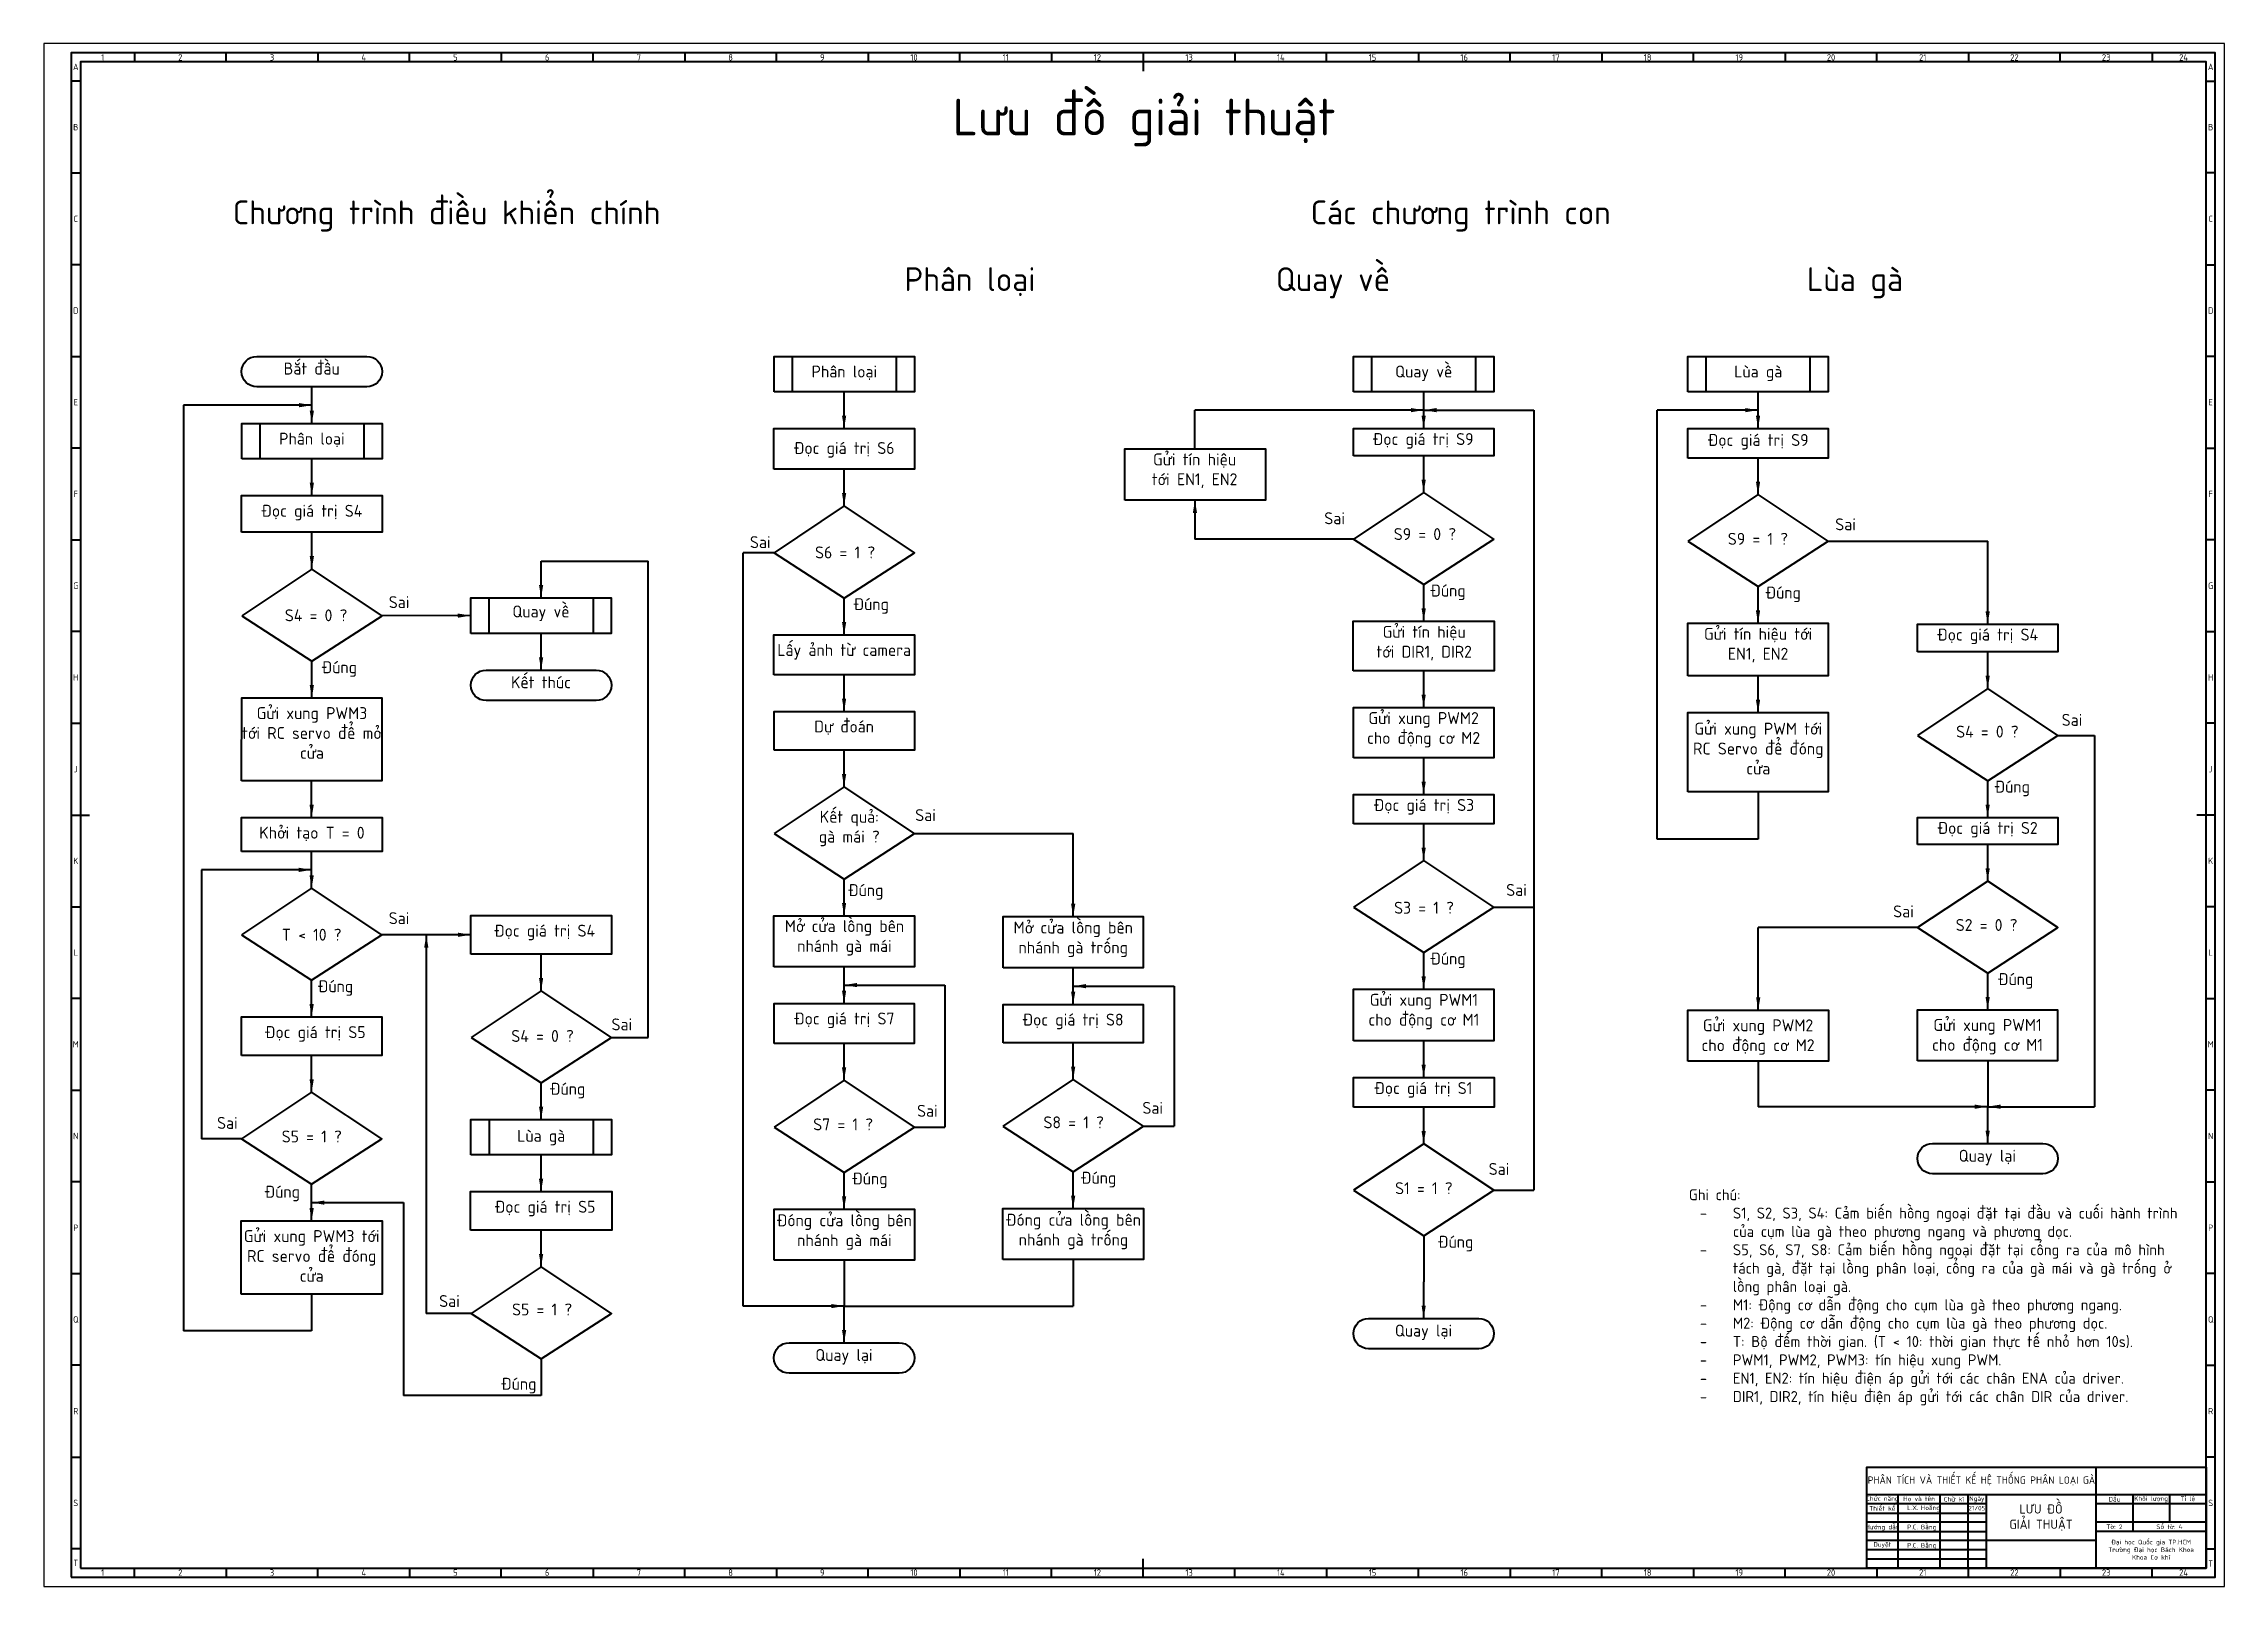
# Model space of a CAD drawing. Header units: millimetres. Extents: x -306 to 5587, y -2981 to 843.
# Drawn here: x 2507 to 3696, y -2981 to -2140 of the extents above; entities that cross this region are included whole.
import ezdxf

# ---------------------------------------------------------------- set-up
doc = ezdxf.new("R2010")
doc.units = ezdxf.units.MM
doc.header["$LTSCALE"] = 0.25
doc.layers.get('0').update_dxf_attribs({"lineweight": 70})
for name, color, linetype, lineweight in [('Frame 0.5', 170, 'Continuous', 50), ('Frame 1', 10, 'Continuous', 100), ('Text', 2, 'Continuous', 35)]:
    doc.layers.add(name, color=color, linetype=linetype, lineweight=lineweight)
doc.styles.add('TCVN', font='')
doc.styles.get('TCVN').set_extended_font_data('TCVN 7284')
doc.dimstyles.new('TCVN', dxfattribs={"dimtxt": 3.5, "dimasz": 3.5, "dimexe": 2, "dimexo": 0, "dimtad": 1, "dimtxsty": 'TCVN', "dimcen": 3.5, "dimclrd": 256, "dimclre": 256, "dimclrt": 256, "dimadec": 0, "dimazin": 0, "dimtfac": 1, "dimtmove": 0, "dimatfit": 3, "dimfxl": 1, "dimtfillclr": 256, "dimlwd": -1, "dimlwe": -1, "dimarcsym": 0})

msp = doc.modelspace()

# ---------------------------------------------------------------- linework, layer by layer
for p, q in [((3134.5, -2361.1), (3134.5, -2340)), ((3386.5, -2573.9), (3386.5, -2340)), ((3221, -2410.3), (3134.5, -2410.3)), ((3479.8, -2411.5), (3566.7, -2411.5)), ((2836.3, -2681.9), (2836.3, -2422.3)), ((2905, -2417.7), (2888.2, -2417.7)), ((3604.9, -2517.3), (3624.9, -2517.3)), ((3624.9, -2517.3), (3624.9, -2719.7)), ((3441.5, -2548.1), (3441.5, -2573.9)), ((2981.5, -2570.8), (3068.1, -2570.8)), ((3441.5, -2573.9), (3386.5, -2573.9)), ((3297.5, -2611), (3319.2, -2611)), ((3528.4, -2622.1), (3441.6, -2622.1)), ((2816.3, -2681.9), (2836.3, -2681.9)), ((3441.6, -2694.9), (3441.6, -2719.7)), ((3566.7, -2694.7), (3566.7, -2719.7)), ((2981.5, -2730.8), (2998.2, -2730.8)), ((3106.4, -2730.4), (3123.1, -2730.4)), ((2614.7, -2737.3), (2592.9, -2737.3)), ((3297.5, -2765.3), (3319.2, -2765.3)), ((3259.2, -2790.1), (3259.2, -2815.1)), ((2943.2, -2803.4), (2943.2, -2828.4)), ((3068.1, -2803), (3068.1, -2828.4)), ((2652.9, -2821.9), (2652.9, -2841.9)), ((2943.2, -2828.4), (3068.1, -2828.4)), ((2739.8, -2832.5), (2715.4, -2832.5)), ((2652.9, -2841.9), (2583, -2841.9)), ((2778, -2857.2), (2778, -2877.2)), ((2778, -2877.2), (2702.9, -2877.2))]:
    msp.add_line(p, q)
for points in [[(2623, -2327.3, -1), (2623, -2310.7), (2683, -2310.7, -1), (2683, -2327.3)], [(2748, -2498.3, -1), (2748, -2481.7), (2808, -2481.7, -1), (2808, -2498.3)], [(3536.7, -2756.3, -1), (3536.7, -2739.7), (3596.7, -2739.7, -1), (3596.7, -2756.3)], [(3229.2, -2851.7, -1), (3229.2, -2835.1), (3289.2, -2835.1, -1), (3289.2, -2851.7)], [(2913.2, -2865, -1), (2913.2, -2848.4), (2973.2, -2848.4, -1), (2973.2, -2865)]]:
    msp.add_lwpolyline(points, format="xyb", close=True)
for points in [[(2905, -2330), (2905, -2310.7), (2981.5, -2310.7), (2981.5, -2330)], [(2915, -2310.7), (2971.5, -2310.7), (2971.5, -2330), (2915, -2330)], [(3221, -2330), (3221, -2310.7), (3297.5, -2310.7), (3297.5, -2330)], [(3231, -2310.7), (3287.5, -2310.7), (3287.5, -2330), (3231, -2330)], [(3403.3, -2330), (3403.3, -2310.7), (3479.8, -2310.7), (3479.8, -2330)], [(3413.3, -2310.7), (3469.8, -2310.7), (3469.8, -2330), (3413.3, -2330)], [(2614.8, -2366.6), (2614.8, -2347.3), (2691.3, -2347.3), (2691.3, -2366.6)], [(2624.8, -2347.3), (2681.3, -2347.3), (2681.3, -2366.6), (2624.8, -2366.6)], [(2904.9, -2372.2), (2904.9, -2350), (2981.6, -2350), (2981.6, -2372.2)], [(3220.9, -2364.9), (3220.9, -2350), (3297.5, -2350), (3297.5, -2364.9)], [(3403.3, -2366.1), (3403.3, -2350), (3479.8, -2350), (3479.8, -2366.1)], [(3096.2, -2389.1), (3096.2, -2361.1), (3172.9, -2361.1), (3172.9, -2389.1)], [(2614.7, -2406.6), (2614.7, -2386.6), (2691.4, -2386.6), (2691.4, -2406.6)], [(3221, -2410.3), (3259.2, -2435.1), (3297.5, -2410.3), (3259.2, -2384.9)], [(3403.3, -2411.5), (3441.5, -2436.2), (3479.8, -2411.5), (3441.5, -2386)], [(2905, -2417.7), (2943.2, -2442.5), (2981.5, -2417.7), (2943.2, -2392.2)], [(2614.8, -2452.1), (2653, -2476.9), (2691.3, -2452.1), (2653, -2426.6)], [(2739.6, -2461.7), (2739.6, -2442.3), (2816.2, -2442.3), (2816.2, -2461.7)], [(2749.7, -2442.3), (2806.3, -2442.4), (2806.3, -2461.7), (2749.7, -2461.7)], [(3220.8, -2482.1), (3220.8, -2455.1), (3297.7, -2455.1), (3297.7, -2482.1)], [(3403.3, -2484.9), (3403.3, -2456.2), (3479.8, -2456.2), (3479.8, -2484.9)], [(3528.5, -2471.8), (3528.5, -2456.6), (3604.9, -2456.6), (3604.9, -2471.8)], [(2904.9, -2484.2), (2904.9, -2462.5), (2981.5, -2462.5), (2981.5, -2484.2)], [(2614.7, -2542.1), (2614.8, -2496.9), (2691.2, -2496.9), (2691.1, -2542.1)], [(3528.4, -2517.3), (3566.7, -2542), (3604.9, -2517.3), (3566.7, -2491.8)], [(2905, -2525.4), (2905, -2504.2), (2981.5, -2504.2), (2981.5, -2525.4)], [(3220.9, -2529.5), (3220.9, -2502.1), (3297.5, -2502.1), (3297.5, -2529.5)], [(3403.3, -2548.1), (3403.3, -2504.9), (3479.8, -2504.9), (3479.8, -2548.1)], [(2905, -2570.8), (2943.2, -2595.6), (2981.5, -2570.8), (2943.2, -2545.4)], [(3221, -2565.5), (3221, -2549.5), (3297.4, -2549.5), (3297.4, -2565.5)], [(2614.6, -2580.6), (2614.6, -2562.1), (2691.3, -2562.1), (2691.3, -2580.6)], [(3528.4, -2576.7), (3528.4, -2562), (3604.9, -2562), (3604.9, -2576.7)], [(3221, -2611), (3259.2, -2635.7), (3297.5, -2611), (3259.2, -2585.5)], [(2614.7, -2626), (2652.9, -2650.8), (2691.2, -2626), (2652.9, -2600.6)], [(3528.4, -2622.1), (3566.7, -2646.9), (3604.9, -2622.1), (3566.7, -2596.7)], [(2739.7, -2636.5), (2739.7, -2615.5), (2816.4, -2615.5), (2816.4, -2636.5)], [(2904.9, -2643.4), (2904.9, -2615.6), (2981.6, -2615.6), (2981.6, -2643.4)], [(3029.9, -2644), (3029.9, -2616.1), (3106.3, -2616.1), (3106.3, -2644)], [(2739.8, -2681.9), (2778, -2706.7), (2816.3, -2681.9), (2778, -2656.5)], [(3220.9, -2683.8), (3220.9, -2655.7), (3297.5, -2655.7), (3297.5, -2683.8)], [(2614.7, -2691.8), (2614.7, -2670.8), (2691.1, -2670.8), (2691.1, -2691.8)], [(2905, -2685.3), (2905, -2663.4), (2981.4, -2663.4), (2981.4, -2685.3)], [(3029.9, -2684.9), (3029.9, -2664), (3106.3, -2664), (3106.3, -2684.9)], [(3403.3, -2694.9), (3403.3, -2667.1), (3479.9, -2667.1), (3479.9, -2694.9)], [(3528.5, -2694.7), (3528.5, -2666.9), (3604.8, -2666.9), (3604.8, -2694.7)], [(2905, -2730.8), (2943.2, -2755.6), (2981.5, -2730.8), (2943.2, -2705.3)], [(3029.8, -2730.4), (3068.1, -2755.2), (3106.4, -2730.4), (3068.1, -2704.9)], [(3220.9, -2719.9), (3220.9, -2703.8), (3297.6, -2703.8), (3297.6, -2719.9)], [(2614.7, -2737.3), (2652.9, -2762), (2691.2, -2737.3), (2652.9, -2711.8)], [(2739.7, -2746), (2739.7, -2726.7), (2816.3, -2726.7), (2816.3, -2746)], [(2749.8, -2726.7), (2806.4, -2726.7), (2806.4, -2746), (2749.8, -2746)], [(3221, -2765.3), (3259.2, -2790.1), (3297.5, -2765.3), (3259.2, -2739.9)], [(2739.5, -2787), (2739.5, -2766), (2816.6, -2766), (2816.6, -2787)], [(2614.5, -2821.9), (2614.5, -2782), (2691.3, -2782), (2691.3, -2821.9)], [(2905, -2803.4), (2905, -2775.6), (2981.5, -2775.6), (2981.5, -2803.4)], [(3029.8, -2803), (3029.8, -2775.2), (3106.4, -2775.2), (3106.4, -2803)], [(2739.8, -2832.5), (2778, -2857.2), (2816.3, -2832.5), (2778, -2807)]]:
    msp.add_lwpolyline(points, close=True)
at = {"layer": 'Defpoints'}
msp.add_lwpolyline([(2506.8, -2981.2), (3695.8, -2981.2), (3695.8, -2140.2), (2506.8, -2140.2)], close=True, dxfattribs=at)
at = {"layer": 'Frame 0.5'}
for p, q in [((2556.3, -2145.2), (2556.3, -2150.2)), ((2606.3, -2150.2), (2606.3, -2145.2)), ((2656.3, -2145.2), (2656.3, -2150.2)), ((2706.3, -2150.2), (2706.3, -2145.2)), ((2756.3, -2145.2), (2756.3, -2150.2)), ((2806.3, -2150.2), (2806.3, -2145.2)), ((2856.3, -2145.2), (2856.3, -2150.2)), ((2906.3, -2150.2), (2906.3, -2145.2)), ((2956.3, -2145.2), (2956.3, -2150.2)), ((3006.3, -2150.2), (3006.3, -2145.2)), ((3056.3, -2145.2), (3056.3, -2150.2)), ((3156.3, -2145.2), (3156.3, -2150.2)), ((3206.3, -2150.2), (3206.3, -2145.2)), ((3256.3, -2145.2), (3256.3, -2150.2)), ((3306.3, -2150.2), (3306.3, -2145.2)), ((3356.3, -2145.2), (3356.3, -2150.2)), ((3406.3, -2150.2), (3406.3, -2145.2)), ((3456.3, -2145.2), (3456.3, -2150.2)), ((3506.3, -2150.2), (3506.3, -2145.2)), ((3556.3, -2145.2), (3556.3, -2150.2)), ((3606.3, -2150.2), (3606.3, -2145.2)), ((3656.3, -2145.2), (3656.3, -2150.2)), ((2526.8, -2160.7), (2521.8, -2160.7)), ((3685.8, -2160.7), (3690.8, -2160.7)), ((2521.8, -2210.7), (2526.8, -2210.7)), ((3690.8, -2210.7), (3685.8, -2210.7)), ((2526.8, -2260.7), (2521.8, -2260.7)), ((3685.8, -2260.7), (3690.8, -2260.7)), ((2521.8, -2310.7), (2526.8, -2310.7)), ((3690.8, -2310.7), (3685.8, -2310.7)), ((2526.8, -2360.7), (2521.8, -2360.7)), ((3685.8, -2360.7), (3690.8, -2360.7)), ((2521.8, -2410.7), (2526.8, -2410.7)), ((3690.8, -2410.7), (3685.8, -2410.7)), ((2526.8, -2460.7), (2521.8, -2460.7)), ((3685.8, -2460.7), (3690.8, -2460.7)), ((2521.8, -2510.7), (2526.8, -2510.7)), ((3690.8, -2510.7), (3685.8, -2510.7)), ((2521.8, -2610.7), (2526.8, -2610.7)), ((3690.8, -2610.7), (3685.8, -2610.7)), ((2526.8, -2660.7), (2521.8, -2660.7)), ((3685.8, -2660.7), (3690.8, -2660.7)), ((2521.8, -2710.7), (2526.8, -2710.7)), ((3690.8, -2710.7), (3685.8, -2710.7)), ((2526.8, -2760.7), (2521.8, -2760.7)), ((3685.8, -2760.7), (3690.8, -2760.7)), ((2521.8, -2810.7), (2526.8, -2810.7)), ((3690.8, -2810.7), (3685.8, -2810.7)), ((2526.8, -2860.7), (2521.8, -2860.7)), ((3685.8, -2860.7), (3690.8, -2860.7)), ((2521.8, -2910.7), (2526.8, -2910.7)), ((3690.8, -2910.7), (3685.8, -2910.7)), ((3625.8, -2971.2), (3625.8, -2916.2)), ((3500.8, -2931.2), (3685.8, -2931.2)), ((3565.8, -2936.2), (3500.8, -2936.2)), ((3517.8, -2931.2), (3517.8, -2971.2)), ((3540.8, -2971.2), (3540.8, -2931.2)), ((3555.8, -2931.2), (3555.8, -2971.2)), ((3565.8, -2931.2), (3565.8, -2971.2)), ((3685.8, -2936.2), (3625.8, -2936.2)), ((3645.8, -2931.2), (3645.8, -2951.2)), ((3665.8, -2931.2), (3665.8, -2946.2)), ((3500.8, -2941.2), (3565.8, -2941.2)), ((3565.8, -2946.2), (3500.8, -2946.2)), ((3685.8, -2946.2), (3625.8, -2946.2)), ((3500.8, -2951.2), (3565.8, -2951.2)), ((3625.8, -2956.2), (3500.8, -2956.2)), ((3685.8, -2951.2), (3625.8, -2951.2)), ((2526.8, -2960.7), (2521.8, -2960.7)), ((2556.3, -2976.2), (2556.3, -2971.2)), ((2606.3, -2971.2), (2606.3, -2976.2)), ((2656.3, -2976.2), (2656.3, -2971.2)), ((2706.3, -2971.2), (2706.3, -2976.2)), ((2756.3, -2976.2), (2756.3, -2971.2)), ((2806.3, -2971.2), (2806.3, -2976.2)), ((2856.3, -2976.2), (2856.3, -2971.2)), ((2906.3, -2971.2), (2906.3, -2976.2)), ((2956.3, -2976.2), (2956.3, -2971.2)), ((3006.3, -2971.2), (3006.3, -2976.2)), ((3056.3, -2976.2), (3056.3, -2971.2)), ((3156.3, -2976.2), (3156.3, -2971.2)), ((3206.3, -2971.2), (3206.3, -2976.2)), ((3256.3, -2976.2), (3256.3, -2971.2)), ((3306.3, -2971.2), (3306.3, -2976.2)), ((3356.3, -2976.2), (3356.3, -2971.2)), ((3406.3, -2971.2), (3406.3, -2976.2)), ((3456.3, -2976.2), (3456.3, -2971.2)), ((3565.8, -2961.2), (3500.8, -2961.2)), ((3500.8, -2966.2), (3565.8, -2966.2)), ((3506.3, -2971.2), (3506.3, -2976.2)), ((3556.3, -2976.2), (3556.3, -2971.2)), ((3606.3, -2971.2), (3606.3, -2976.2)), ((3656.3, -2976.2), (3656.3, -2971.2)), ((3685.8, -2960.7), (3690.8, -2960.7))]:
    msp.add_line(p, q, dxfattribs=at)
msp.add_lwpolyline([(2521.8, -2976.2), (3690.8, -2976.2), (3690.8, -2145.2), (2521.8, -2145.2)], close=True, dxfattribs=at)
at = {"layer": 'Frame 1'}
for p, q in [((3106.3, -2145.2), (3106.3, -2155.2)), ((2521.8, -2560.7), (2531.8, -2560.7)), ((3690.8, -2560.7), (3680.8, -2560.7)), ((3106.3, -2976.2), (3106.3, -2966.2))]:
    msp.add_line(p, q, dxfattribs=at)
for points in [[(2526.8, -2971.2), (3685.8, -2971.2), (3685.8, -2150.2), (2526.8, -2150.2)], [(3685.8, -2971.2), (3500.8, -2971.2), (3500.8, -2916.2), (3685.8, -2916.2)]]:
    msp.add_lwpolyline(points, close=True, dxfattribs=at)

# ---------------------------------------------------------------- texts
at = {"ltscale": 1.5, "attachment_point": 1, "style": 'TCVN'}
for s, width, heights, insert, char_height in [('\\pxqc;Lưu đồ giải thuật', 1000, [0], (2606.8, -2170.2), 20), ('Chương trình điều khiển chính', 258.331, [0], (2609.9, -2225.7), 13), ('Các chương trình con', 232.098, [0], (3197.6, -2225.7), 13), ('Quay về', 244.428, [0], (3178.6, -2262.1), 13), ('Phân loại', 244.428, [0], (2976.1, -2262.1), 13), ('Lùa gà', 244.428, [0], (3468.2, -2262.1), 13), ('\\pxqc;Phân loại', 76.438, [0], (2905.1, -2315.7), 6.5), ('\\pxqc;Quay về', 76.438, [0], (3221, -2315.7), 6.5), ('\\pxqc;Lùa gà', 76.438, [0], (3403.4, -2315.7), 6.5), ('\\pxqc;Phân loại', 76.438, [0], (2614.8, -2352.3), 6.5), ('\\pxqc;Đọc giá trị S9', 76.063, [0], (3220.9, -2352.5), 6.5), ('\\pxqc;Đọc giá trị S9', 76.571, [0], (3403.3, -2353), 6.5), ('\\pxqc;Đọc giá trị S6', 76.733, [0], (2904.9, -2357.4), 6.5), ('\\pxqc;Gửi tín hiệu \\Ptới EN1, EN2', 75.802, [0], (3096.4, -2363.6), 6.5), ('\\pxqc;Đọc giá trị S4', 76.615, [0], (2614.7, -2391.6), 6.5), ('\\pxqc;Sai', 24.264, [0], (3198.5, -2395.7), 6.5), ('\\pxqc;Sai', 22.647, [0], (3477.9, -2399), 6.5), ('\\pxqc;Sai', 14.38, [0], (2890.3, -2408.7), 6.5), ('\\pxqc;S9 = 0 ?', 59.138, [0], (3230.3, -2404.3), 6.5), ('\\pxqc;S9 = 1 ?', 62.686, [0], (3410.1, -2406.9), 6.5), ('\\pxqc;S6 = 1 ?', 64.685, [0], (2911.4, -2414.3), 6.5), ('\\pxqc;Đúng', 26.563, [0], (3259.2, -2435.1), 6.5), ('\\pxqc;Đúng', 27.5, [0], (3441.5, -2436.2), 6.5), ('\\pxqc;S4 = 0 ?', 73.855, [0], (2618.4, -2448.6), 6.5), ('\\pxqc;Sai', 17.923, [0], (2691.6, -2441.4), 6.5), ('\\pxqc;Quay về', 76.659, [0], (2739.6, -2446.5), 6.5), ('\\pxqc;Đúng', 29.645, [0], (2943.2, -2442.5), 6.5), ('\\pxqc;Gửi tín hiệu\\Ptới DIR1, DIR2', 76.712, [0], (3221.1, -2457.6), 6.5), ('\\pxqc;Gửi tín hiệu tới \\PEN1, EN2', 76.662, [0], (3403.2, -2458.7), 6.5), ('\\pxqc;Đọc giá trị S4', 76.6, [0], (3528.4, -2459.1), 6.5), ('\\pxqc;Lấy ảnh từ camera', 76.674, [0], (2904.9, -2467.5), 6.5), ('\\pxqc;Đúng', 30.053, [0], (2653, -2476.9), 6.5), ('\\pxqc;Kết thúc', 73.209, [0], (2741.3, -2485.1), 6.5), ('\\pxqc;Gửi xung PWM3 \\Ptới RC servo để mở cửa', 76.322, [0], (2614.9, -2501.9), 6.5), ('\\pxqc;Dự đoán', 76.558, [0], (2904.9, -2509.2), 6.5), ('\\pxqc;Gửi xung PWM2 \\Pcho động cơ M2', 76.702, [0], (3220.8, -2504.6), 6.5), ('\\pxqc;Gửi xung PWM tới RC Servo để đóng cửa', 76.662, [45.7], (3403.3, -2510.4), 6.5), ('\\pxqc;Sai', 15.547, [0], (3604.9, -2505.6), 6.5), ('\\pxqc;S4 = 0 ?', 60.267, [0], (3536.4, -2512), 6.5), ('\\pxqc;Đúng', 26.847, [0], (3566.7, -2542), 6.5), ('\\pxqc;Kết quả: gà mái ?', 39.257, [0], (2926.4, -2558.4), 6.5), ('\\pxqc;Đọc giá trị S3', 76.337, [0], (3221.2, -2552), 6.5), ('\\pxqc;Khởi tạo T = 0', 76.707, [0], (2614.7, -2567.1), 6.5), ('\\pxqc;Sai', 16.808, [0], (2979.2, -2557.5), 6.5), ('\\pxqc;Đọc giá trị S2', 76.6, [0], (3528.4, -2564.5), 6.5), ('\\pxqc;Đúng', 73.855, [0], (2918.1, -2598.4), 6.5), ('\\pxqc;Sai', 20.842, [0], (3299.4, -2598.3), 6.5), ('\\pxqc;Sai', 18.704, [0], (2691.2, -2613.7), 6.5), ('\\pxqc;Mở cửa lồng bên nhánh gà mái', 76.623, [0], (2905.1, -2618), 6.5), ('\\pxqc;S3 = 1 ?', 66.772, [0], (3226, -2608), 6.5), ('\\pxqc;Sai', 18.235, [0], (3511.7, -2610), 6.5), ('\\pxqc;T < 10 ?', 70.477, [0], (2617.7, -2622.7), 6.5), ('\\pxqc; Đọc giá trị S4', 76.497, [0], (2739.7, -2620.5), 6.5), ('\\pxqc;Mở cửa lồng bên nhánh gà trống', 76.69, [0], (3029.8, -2618.8), 6.5), ('\\pxqc;S2 = 0 ?', 61.217, [0], (3535.5, -2617.4), 6.5), ('\\pxqc;Đúng', 26.558, [0], (3259.2, -2635.7), 6.5), ('\\pxqc;Đúng', 26.078, [0], (2652.9, -2650.8), 6.5), ('\\pxqc;Đúng', 21.561, [0], (3571.2, -2646.9), 6.5), ('\\pxqc;Gửi xung PWM1 \\Pcho động cơ M1', 76.842, [0], (3220.9, -2658.2), 6.5), ('\\pxqc;Sai', 20.467, [0], (2811.8, -2671.6), 6.5), ('\\pxqc;Đọc giá trị S7', 76.612, [0], (2905, -2668.4), 6.5), ('\\pxqc;Đọc giá trị S8', 76.714, [0], (3029.7, -2669), 6.5), ('\\pxqc;Gửi xung PWM2\\Pcho động cơ M2', 76.199, [0], (3403.4, -2672.1), 6.5), ('\\pxqc;Gửi xung PWM1 \\Pcho động cơ M1', 76.857, [0], (3528.2, -2671.9), 6.5), ('\\pxqc; Đọc giá trị S5', 76.634, [0], (2614.6, -2675.8), 6.5), ('\\pxqc;S4 = 0 ?', 63.791, [0], (2746.9, -2677.9), 6.5), ('\\pxqc;Đúng', 28.962, [0], (2778, -2706.7), 6.5), ('\\pxqc;Đọc giá trị S1', 76.47, [0], (3220.8, -2706.3), 6.5), ('\\pxqc;Sai', 16.808, [0], (2980.2, -2718.7), 6.5), ('\\pxqc;Sai', 18.53, [0], (3102.2, -2717.1), 6.5), ('\\pxqc;Sai', 13.524, [0], (2600.2, -2725.3), 6.5), ('\\pxqc;S5 = 1 ?', 67.532, [0], (2619.2, -2732.7), 6.5), ('\\pxqc;Lùa gà', 76.494, [0], (2739.8, -2732.3), 6.5), ('\\pxqc;S7 = 1 ?', 61.361, [0], (2912, -2726.1), 6.5), ('\\pxqc;S8 = 1 ?', 60.738, [0], (3038, -2725), 6.5), ('\\pxqc;Quay lại', 73.209, [0], (3529.9, -2743.2), 6.5), ('\\pxqc;Đúng', 28.172, [0], (2943.2, -2755.6), 6.5), ('\\pxqc;Đúng', 27.752, [0], (3068.1, -2755.2), 6.5), ('\\pxqc;Sai', 14.912, [0], (3292.8, -2750.4), 6.5), ('\\pxqc;Đúng', 24.029, [0], (2624.9, -2762.8), 6.5), ('\\pxqc;S1 = 1 ?', 63.396, [0], (3227.6, -2760.9), 6.5), ('\\pxqc; Đọc giá trị S5', 77.038, [0], (2739.7, -2771), 6.5), ('\\pxqc;Đóng cửa lồng bên nhánh gà mái', 76.717, [0], (2905, -2778.4), 6.5), ('\\pxqc;Đóng cửa lồng bên nhánh gà trống', 76.348, [0], (3030.1, -2778.1), 6.5), ('\\pxqc;Gửi xung PWM3 tới RC servo để đóng cửa', 77.026, [0], (2614.4, -2787), 6.5), ('\\pxqc;Đúng', 34.929, [0], (3259.2, -2790.1), 6.5), ('\\pxqc;Sai', 21.082, [0], (2717.5, -2822.4), 6.5), ('\\pxqc;S5 = 1 ?', 59.695, [0], (2748.7, -2827), 6.5), ('\\pxqc;Quay lại', 73.209, [0], (3222.5, -2838.5), 6.5), ('\\pxqc;Quay lại', 73.209, [0], (2906.5, -2851.8), 6.5), ('\\pxqc;Đúng', 20.697, [0], (2755.5, -2867.5), 6.5)]:
    msp.add_mtext_dynamic_manual_height_columns(s, width=width, gutter_width=25, heights=heights, dxfattribs=dict(at, insert=insert, char_height=char_height))
at = {"insert": (3555.8, -2937.3), "char_height": 2.5, "attachment_point": 1, "style": 'TCVN'}
msp.add_mtext_dynamic_manual_height_columns('\\pxqc;21/05', width=10, gutter_width=25, heights=[0], dxfattribs=at)
at = {"layer": 'Text', "style": 'TCVN'}
for s, width, gutter_width, heights, insert, char_height, attachment_point in [('\\pxqc;A', 5, 17.5, [0], (2524.3, -2152.9), 3.5, 5), ('\\pxqc;1', 34.5, 17.5, [0], (2539, -2147.7), 3.5, 5), ('\\pxqc;2', 50, 17.5, [0], (2581.3, -2147.7), 3.5, 5), ('\\pxqc;3', 50, 17.5, [0], (2631.3, -2147.7), 3.5, 5), ('\\pxqc;4', 50, 17.5, [0], (2681.3, -2147.7), 3.5, 5), ('\\pxqc;5', 50, 17.5, [0], (2731.3, -2147.7), 3.5, 5), ('\\pxqc;6', 50, 17.5, [0], (2781.3, -2147.7), 3.5, 5), ('\\pxqc;7', 50, 17.5, [0], (2831.3, -2147.7), 3.5, 5), ('\\pxqc;8', 50, 17.5, [0], (2881.3, -2147.7), 3.5, 5), ('\\pxqc;9', 50, 17.5, [0], (2931.3, -2147.7), 3.5, 5), ('\\pxqc;10', 50, 17.5, [0], (2981.3, -2147.7), 3.5, 5), ('\\pxqc;11', 50, 17.5, [0], (3031.3, -2147.7), 3.5, 5), ('\\pxqc;12', 50, 17.5, [0], (3081.3, -2147.7), 3.5, 5), ('\\pxqc;13', 50, 17.5, [0], (3131.3, -2147.7), 3.5, 5), ('\\pxqc;14', 50, 17.5, [0], (3181.3, -2147.7), 3.5, 5), ('\\pxqc;15', 50, 17.5, [0], (3231.3, -2147.7), 3.5, 5), ('\\pxqc;16', 50, 17.5, [0], (3281.3, -2147.7), 3.5, 5), ('\\pxqc;17', 50, 17.5, [0], (3331.3, -2147.7), 3.5, 5), ('\\pxqc;18', 50, 17.5, [0], (3381.3, -2147.7), 3.5, 5), ('\\pxqc;19', 50, 17.5, [0], (3431.3, -2147.7), 3.5, 5), ('\\pxqc;20', 50, 17.5, [0], (3481.3, -2147.7), 3.5, 5), ('\\pxqc;21', 50, 17.5, [0], (3531.3, -2147.7), 3.5, 5), ('\\pxqc;22', 50, 17.5, [0], (3581.3, -2147.7), 3.5, 5), ('\\pxqc;23', 50, 17.5, [0], (3631.3, -2147.7), 3.5, 5), ('\\pxqc;24', 34.5, 17.5, [0], (3673.5, -2147.7), 3.5, 5), ('\\pxqc;A', 5, 17.5, [0], (3688.3, -2152.9), 3.5, 5), ('\\pxqc;B', 5, 17.5, [0], (2524.3, -2185.7), 3.5, 5), ('\\pxqc;B', 5, 17.5, [0], (3688.3, -2185.7), 3.5, 5), ('\\pxqc;C', 5, 17.5, [0], (2524.3, -2235.7), 3.5, 5), ('\\pxqc;C', 5, 17.5, [0], (3688.3, -2235.7), 3.5, 5), ('\\pxqc;D', 5, 17.5, [0], (2524.3, -2285.7), 3.5, 5), ('\\pxqc;D', 5, 17.5, [0], (3688.3, -2285.7), 3.5, 5), ('\\pxqc;E', 5, 17.5, [0], (2524.3, -2335.7), 3.5, 5), ('\\pxqc;E', 5, 17.5, [0], (3688.3, -2335.7), 3.5, 5), ('\\pxqc;F', 5, 17.5, [0], (2524.3, -2385.7), 3.5, 5), ('\\pxqc;F', 5, 17.5, [0], (3688.3, -2385.7), 3.5, 5), ('\\pxqc;G', 5, 17.5, [0], (2524.3, -2435.7), 3.5, 5), ('\\pxqc;G', 5, 17.5, [0], (3688.3, -2435.7), 3.5, 5), ('\\pxqc;H', 5, 17.5, [0], (2524.3, -2485.7), 3.5, 5), ('\\pxqc;H', 5, 17.5, [0], (3688.3, -2485.7), 3.5, 5), ('\\pxqc;J', 5, 17.5, [0], (2524.3, -2535.7), 3.5, 5), ('\\pxqc;J', 5, 17.5, [0], (3688.3, -2535.7), 3.5, 5), ('\\pxqc;K', 5, 17.5, [0], (2524.3, -2585.7), 3.5, 5), ('\\pxqc;K', 5, 17.5, [0], (3688.3, -2585.7), 3.5, 5), ('\\pxqc;L', 5, 17.5, [0], (2524.3, -2635.7), 3.5, 5), ('\\pxqc;L', 5, 17.5, [0], (3688.3, -2635.7), 3.5, 5), ('\\pxqc;M', 5, 17.5, [0], (2524.3, -2685.7), 3.5, 5), ('\\pxqc;M', 5, 17.5, [0], (3688.3, -2685.7), 3.5, 5), ('\\pxqc;N', 5, 17.5, [0], (2524.3, -2735.7), 3.5, 5), ('\\pxqc;N', 5, 17.5, [0], (3688.3, -2735.7), 3.5, 5), ('Ghi chú:\\P\\pxi-3,l4,t4;-^IS1, S2, S3, S4: Cảm biến hồng ngoại đặt tại đầu và cuối hành trình của cụm lùa gà theo phương ngang và phương dọc.\\P-^IS5, S6, S7, S8: Cảm biến hồng ngoại đặt tại cổng ra của mô hình tách gà, đặt tại lồng phân loại, cổng ra của gà mái và gà trống ở lồng phân loại gà.\\P-^IM1: Động cơ dẫn động cho cụm lùa gà theo phương ngang.\\P-^IM2: Động cơ dẫn động cho cụm lùa gà theo phương dọc.\\P-^IT: Bộ đếm thời gian. (T < 10: thời gian thực tế nhỏ hơn 10s).\\P-^IPWM1, PWM2, PWM3: tín hiệu xung PWM.\\P-^IEN1, EN2: tín hiệu điện áp gửi tới các chân ENA của driver.\\P-^IDIR1, DIR2, tín hiệu điện áp gửi tới các chân DIR của driver.', 276.5, 25, [355.8], (3403.8, -2764.7), 6, 1), ('\\pxqc;P', 5, 17.5, [0], (2524.3, -2785.7), 3.5, 5), ('\\pxqc;P', 5, 17.5, [0], (3688.3, -2785.7), 3.5, 5), ('\\pxqc;Q', 5, 17.5, [0], (2524.3, -2835.7), 3.5, 5), ('\\pxqc;Q', 5, 17.5, [0], (3688.3, -2835.7), 3.5, 5), ('\\pxqc;R', 5, 17.5, [0], (2524.3, -2885.7), 3.5, 5), ('\\pxqc;R', 5, 17.5, [0], (3688.3, -2885.7), 3.5, 5), ('PHÂN TÍCH VÀ THIẾT KẾ HỆ THỐNG PHÂN LOẠI GÀ', 125, 25, [0], (3563.3, -2923.7), 4, 5), ('\\pxqc;S', 5, 17.5, [0], (2524.3, -2935.7), 3.5, 5), ('Chức năng', 17, 25, [0], (3509.3, -2933.7), 2.5, 5), ('Thiết kế', 17, 25, [0], (3509.3, -2938.7), 2.5, 5), ('Họ và tên', 23, 25, [0], (3529.3, -2933.7), 2.5, 5), ('\\pxi-3,l5,t5;L.X.^IHoằng', 23, 25, [0], (3517.8, -2938.7), 2.5, 4), ('Chữ kí', 15, 25, [0], (3548.3, -2933.7), 2.5, 5), ('Ngày', 10, 25, [0], (3560.8, -2933.7), 2.5, 5), ('LƯU ĐỒ \\PGIẢI THUẬT', 60, 25, [0], (3595.8, -2943.7), 5, 5), ('\\pxqc;Dấu', 20, 17.5, [0], (3635.8, -2933.7), 2.5, 5), ('\\pxqc;Khối lượng', 20, 17.5, [0], (3655.8, -2933.7), 2.5, 5), ('\\pxqc;Tỉ lệ', 20, 17.5, [0], (3675.8, -2933.7), 2.5, 5), ('\\pxqc;S', 5, 17.5, [0], (3688.3, -2935.7), 3.5, 5), ('Hướng dẫn', 17, 25, [0], (3509.3, -2949.2), 2.5, 5), ('\\pxi-3,l5,ql,t5;P.C.^IBằng', 23, 25, [0], (3517.8, -2949.2), 2.5, 4), ('Tờ: 2', 20, 17.5, [0], (3635.8, -2948.7), 2.5, 5), ('\\pxqc;Số tờ: 4', 40, 17.5, [0], (3665.8, -2948.7), 2.5, 5), ('\\pxqc;Duyệt', 17, 25, [0], (3509.3, -2958.7), 2.5, 5), ('\\pxi-3,l5,ql,t5;P.C.^IBằng', 23, 25, [0], (3517.8, -2959.2), 2.5, 4), ('Đại học Quốc gia TP.HCM\\PTrường Đại học Bách Khoa\\PKhoa Cơ khí', 60, 25, [0], (3655.8, -2961.2), 2.5, 5), ('\\pxqc;T', 5, 17.5, [0], (2524.3, -2968.4), 3.5, 5), ('\\pxqc;1', 34.5, 17.5, [0], (2539, -2973.7), 3.5, 5), ('\\pxqc;2', 50, 17.5, [0], (2581.3, -2973.7), 3.5, 5), ('\\pxqc;3', 50, 17.5, [0], (2631.3, -2973.7), 3.5, 5), ('\\pxqc;4', 50, 17.5, [0], (2681.3, -2973.7), 3.5, 5), ('\\pxqc;5', 50, 17.5, [0], (2731.3, -2973.7), 3.5, 5), ('\\pxqc;6', 50, 17.5, [0], (2781.3, -2973.7), 3.5, 5), ('\\pxqc;7', 50, 17.5, [0], (2831.3, -2973.7), 3.5, 5), ('\\pxqc;8', 50, 17.5, [0], (2881.3, -2973.7), 3.5, 5), ('\\pxqc;9', 50, 17.5, [0], (2931.3, -2973.7), 3.5, 5), ('\\pxqc;10', 50, 17.5, [0], (2981.3, -2973.7), 3.5, 5), ('\\pxqc;11', 50, 17.5, [0], (3031.3, -2973.7), 3.5, 5), ('\\pxqc;12', 50, 17.5, [0], (3081.3, -2973.7), 3.5, 5), ('\\pxqc;13', 50, 17.5, [0], (3131.3, -2973.7), 3.5, 5), ('\\pxqc;14', 50, 17.5, [0], (3181.3, -2973.7), 3.5, 5), ('\\pxqc;15', 50, 17.5, [0], (3231.3, -2973.7), 3.5, 5), ('\\pxqc;16', 50, 17.5, [0], (3281.3, -2973.7), 3.5, 5), ('\\pxqc;17', 50, 17.5, [0], (3331.3, -2973.7), 3.5, 5), ('\\pxqc;18', 50, 17.5, [0], (3381.3, -2973.7), 3.5, 5), ('\\pxqc;19', 50, 17.5, [0], (3431.3, -2973.7), 3.5, 5), ('\\pxqc;20', 50, 17.5, [0], (3481.3, -2973.7), 3.5, 5), ('\\pxqc;21', 50, 17.5, [0], (3531.3, -2973.7), 3.5, 5), ('\\pxqc;22', 50, 17.5, [0], (3581.3, -2973.7), 3.5, 5), ('\\pxqc;23', 50, 17.5, [0], (3631.3, -2973.7), 3.5, 5), ('\\pxqc;24', 34.5, 17.5, [0], (3673.5, -2973.7), 3.5, 5), ('\\pxqc;T', 5, 17.5, [0], (3688.3, -2968.7), 3.5, 5)]:
    msp.add_mtext_dynamic_manual_height_columns(s, width=width, gutter_width=gutter_width, heights=heights, dxfattribs=dict(at, insert=insert, char_height=char_height, attachment_point=attachment_point))
at = {"layer": 'Text', "ltscale": 1.5, "insert": (2616.3, -2314.1), "char_height": 6.5, "attachment_point": 1, "style": 'TCVN'}
msp.add_mtext_dynamic_manual_height_columns('\\pxqc;Bắt đầu', width=73.209, gutter_width=25, heights=[0], dxfattribs=at)

# ---------------------------------------------------------------- leaders
for points, override in [([(2653, -2347.3), (2653, -2327.3)], {"dimasz": 7, "dimgap": 0.09, "dimtad": 0}), ([(2943.2, -2350), (2943.2, -2330)], {"dimasz": 7, "dimgap": 0.09, "dimtad": 0}), ([(3259.2, -2350), (3259.2, -2330)], {"dimasz": 7, "dimgap": 0.09, "dimtad": 0}), ([(3441.5, -2350), (3441.5, -2330)], {"dimasz": 7, "dimgap": 0.09, "dimtad": 0}), ([(2653, -2337.3), (2583, -2337.3), (2583, -2841.9)], {"dimasz": 7, "dimgap": 0.09, "dimtad": 0}), ([(3259.2, -2340), (3134.5, -2340)], {"dimasz": 7, "dimgap": 0.09, "dimtad": 0}), ([(3259.2, -2340), (3319.2, -2340), (3319.2, -2765.3)], {"dimasz": 7, "dimgap": 0.09, "dimtad": 0}), ([(3441.5, -2340), (3386.5, -2340)], {"dimasz": 7, "dimgap": 0.09, "dimtad": 0}), ([(3259.2, -2384.9), (3259.2, -2364.9)], {"dimasz": 7, "dimgap": 0.09, "dimtad": 0}), ([(3441.5, -2386), (3441.5, -2366)], {"dimasz": 7, "dimgap": 0.09, "dimtad": 0}), ([(2653, -2386.6), (2653, -2366.6)], {"dimasz": 7, "dimgap": 0.09, "dimtad": 0}), ([(2943.2, -2392.2), (2943.2, -2372.2)], {"dimscale": 1, "dimasz": 7, "dimgap": 0.09, "dimtad": 0}), ([(3134.5, -2389.1), (3134.5, -2410.3)], {"dimasz": 7, "dimgap": 0.09, "dimtad": 0}), ([(2653, -2426.6), (2653, -2406.6)], {"dimasz": 7, "dimgap": 0.09, "dimtad": 0}), ([(3566.7, -2456.6), (3566.7, -2411.5)], {"dimasz": 7, "dimgap": 0.09, "dimtad": 0}), ([(2778, -2442.3), (2778, -2422.3), (2836.3, -2422.3)], {"dimasz": 7, "dimgap": 0.09, "dimtad": 0}), ([(2943.2, -2828.4), (2888.2, -2828.4), (2888.2, -2417.7)], {"dimasz": 7, "dimgap": 0.09, "dimtad": 0}), ([(3259.2, -2455.1), (3259.2, -2435.1)], {"dimasz": 7, "dimgap": 0.09, "dimtad": 0}), ([(3441.5, -2456.2), (3441.5, -2436.2)], {"dimasz": 7, "dimgap": 0.09, "dimtad": 0}), ([(2943.2, -2462.5), (2943.2, -2442.5)], {"dimasz": 7, "dimgap": 0.09, "dimtad": 0}), ([(2739.6, -2452), (2691.3, -2452.1)], {"dimasz": 7, "dimgap": 0.09, "dimtad": 0}), ([(2778, -2481.7), (2778, -2461.7)], {"dimasz": 7, "dimgap": 0.09, "dimtad": 0}), ([(3566.7, -2491.8), (3566.7, -2471.8)], {"dimasz": 7, "dimgap": 0.09, "dimtad": 0}), ([(2653, -2496.9), (2653, -2476.9)], {"dimasz": 7, "dimgap": 0.09, "dimtad": 0}), ([(2943.2, -2504.2), (2943.2, -2484.2)], {"dimasz": 7, "dimgap": 0.09, "dimtad": 0}), ([(3259.2, -2502.1), (3259.2, -2482.1)], {"dimasz": 7, "dimgap": 0.09, "dimtad": 0}), ([(3441.5, -2504.9), (3441.5, -2484.9)], {"dimasz": 7, "dimgap": 0.09, "dimtad": 0}), ([(2943.2, -2545.4), (2943.2, -2525.4)], {"dimasz": 7, "dimgap": 0.09, "dimtad": 0}), ([(3259.2, -2549.5), (3259.2, -2529.5)], {"dimasz": 7, "dimgap": 0.09, "dimtad": 0}), ([(2652.9, -2562.1), (2652.9, -2542.1)], {"dimasz": 7, "dimgap": 0.09, "dimtad": 0}), ([(3566.7, -2562), (3566.7, -2542)], {"dimasz": 7, "dimgap": 0.09, "dimtad": 0}), ([(3259.2, -2585.5), (3259.2, -2565.5)], {"dimasz": 7, "dimgap": 0.09, "dimtad": 0}), ([(3068.1, -2616.1), (3068.1, -2570.8)], {"dimasz": 7, "dimgap": 0.09, "dimtad": 0}), ([(3566.7, -2596.7), (3566.7, -2576.7)], {"dimasz": 7, "dimgap": 0.09, "dimtad": 0}), ([(2652.9, -2590.6), (2592.9, -2590.6), (2592.9, -2737.3)], {"dimasz": 7, "dimgap": 0.09, "dimtad": 0}), ([(2652.9, -2600.6), (2652.9, -2580.6)], {"dimasz": 7, "dimgap": 0.09, "dimtad": 0}), ([(2943.2, -2615.6), (2943.2, -2595.6)], {"dimasz": 7, "dimgap": 0.09, "dimtad": 0}), ([(2739.7, -2626), (2691.2, -2626)], {"dimasz": 7, "dimgap": 0.09, "dimtad": 0}), ([(2715.4, -2626), (2715.4, -2832.5)], {"dimasz": 7, "dimgap": 0.09, "dimtad": 0}), ([(3441.6, -2667.1), (3441.6, -2622.1)], {"dimasz": 7, "dimgap": 0.09, "dimtad": 0}), ([(2778, -2656.5), (2778, -2636.5)], {"dimasz": 7, "dimgap": 0.09, "dimtad": 0}), ([(3259.2, -2655.7), (3259.2, -2635.7)], {"dimasz": 7, "dimgap": 0.09, "dimtad": 0}), ([(2652.9, -2670.8), (2652.9, -2650.8)], {"dimasz": 7, "dimgap": 0.09, "dimtad": 0}), ([(2943.2, -2663.4), (2943.2, -2643.4)], {"dimasz": 7, "dimgap": 0.09, "dimtad": 0}), ([(3068.1, -2664), (3068.1, -2644)], {"dimasz": 7, "dimgap": 0.09, "dimtad": 0}), ([(3566.7, -2666.9), (3566.7, -2646.9)], {"dimasz": 7, "dimgap": 0.09, "dimtad": 0}), ([(2943.2, -2653.4), (2998.2, -2653.4), (2998.2, -2730.8)], {"dimasz": 7, "dimgap": 0.09, "dimtad": 0}), ([(3068.1, -2654), (3123.1, -2654), (3123.1, -2730.4)], {"dimasz": 7, "dimgap": 0.09, "dimtad": 0}), ([(2943.2, -2705.3), (2943.2, -2685.3)], {"dimasz": 7, "dimgap": 0.09, "dimtad": 0}), ([(3068.1, -2704.9), (3068.1, -2684.9)], {"dimasz": 7, "dimgap": 0.09, "dimtad": 0}), ([(3259.2, -2703.8), (3259.2, -2683.8)], {"dimasz": 7, "dimgap": 0.09, "dimtad": 0}), ([(2652.9, -2711.8), (2652.9, -2691.8)], {"dimasz": 7, "dimgap": 0.09, "dimtad": 0}), ([(2778, -2726.7), (2778, -2706.7)], {"dimasz": 7, "dimgap": 0.09, "dimtad": 0}), ([(3259.2, -2739.9), (3259.2, -2719.9)], {"dimasz": 7, "dimgap": 0.09, "dimtad": 0}), ([(3566.7, -2719.7), (3441.6, -2719.7)], {"dimasz": 7, "dimgap": 0.09, "dimtad": 0}), ([(3566.7, -2739.7), (3566.7, -2719.7)], {"dimasz": 7, "dimgap": 0.09, "dimtad": 0}), ([(3566.7, -2719.7), (3624.9, -2719.7)], {"dimasz": 7, "dimgap": 0.09, "dimtad": 0}), ([(2778, -2766), (2778, -2746)], {"dimasz": 7, "dimgap": 0.09, "dimtad": 0}), ([(2943.2, -2775.6), (2943.2, -2755.6)], {"dimasz": 7, "dimgap": 0.09, "dimtad": 0}), ([(3068.1, -2775.2), (3068.1, -2755.2)], {"dimasz": 7, "dimgap": 0.09, "dimtad": 0}), ([(2652.9, -2782), (2652.9, -2762)], {"dimasz": 7, "dimgap": 0.09, "dimtad": 0}), ([(2652.9, -2772), (2702.9, -2772), (2702.9, -2877.2)], {"dimasz": 7, "dimgap": 0.09, "dimtad": 0}), ([(2778, -2807), (2778, -2787)], {"dimasz": 7, "dimgap": 0.09, "dimtad": 0}), ([(3259.2, -2835.1), (3259.2, -2815.1)], {"dimasz": 7, "dimgap": 0.09, "dimtad": 0}), ([(2943.2, -2848.4), (2943.2, -2828.4)], {"dimasz": 7, "dimgap": 0.09, "dimtad": 0})]:
    msp.add_leader(points, dimstyle='TCVN', override=override)

doc.saveas('drawing.dxf')
